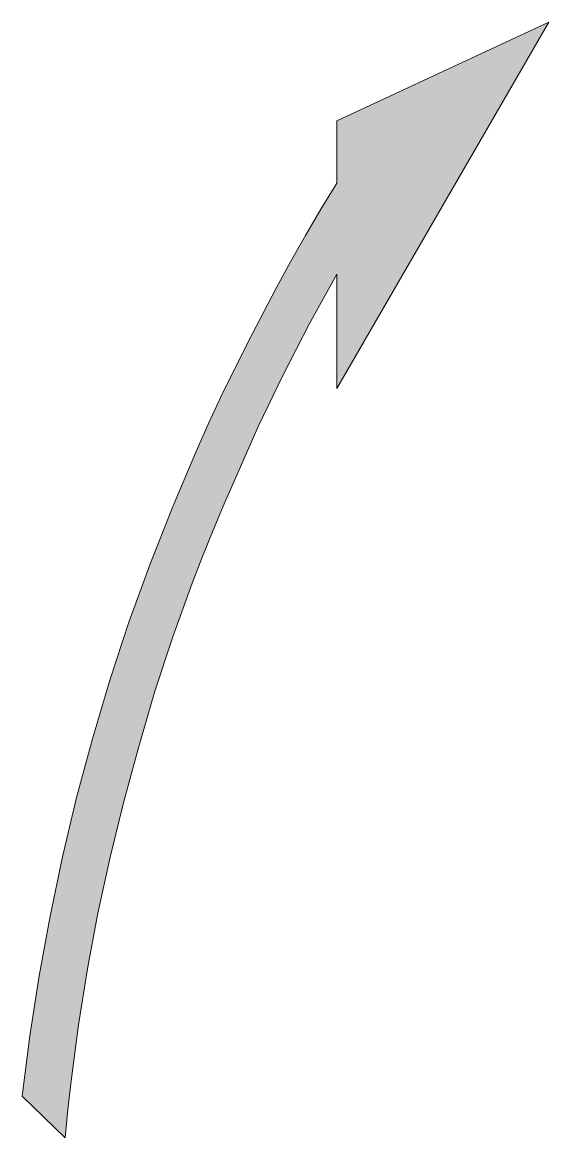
# Model space of a CAD drawing. Header units: metres. Extents: x 135 to 257, y 10 to 268.
import ezdxf

# ---------------------------------------------------------------- set-up
doc = ezdxf.new("R2010")
doc.units = ezdxf.units.M
doc.layers.add('FILL_WHITE_FFFFFF', color=7, linetype='Continuous', true_color=0xffffff)

msp = doc.modelspace()

# ---------------------------------------------------------------- hatches: boundary and pattern name
at = {"layer": 'FILL_WHITE_FFFFFF', "true_color": 0xffffff}
h = msp.add_hatch(color=7, dxfattribs=at)
h.dxf.hatch_style = 1
h.paths.add_polyline_path([(136.91, 33.57), (139.04, 47.43), (141.54, 61.23), (144.41, 74.96), (147.67, 88.62), (151.31, 102.21), (155.33, 115.72), (159.75, 129.15), (164.6, 142.37), (169.73, 155.47), (175.19, 168.47), (178.07, 174.92), (181.05, 181.35), (187.25, 193.89), (193.72, 206.29), (197.09, 212.43), (200.54, 218.52), (204.09, 224.56), (207.75, 230.55), (207.75, 244.95), (256.65, 267.75), (207.75, 183.15), (207.75, 209.55), (201.39, 198.01), (195.38, 186.34), (189.69, 174.49), (184.35, 162.45), (181.71, 156.46), (179.17, 150.42), (176.72, 144.33), (174.38, 138.19), (169.92, 125.79), (165.75, 113.25), (162.04, 100.47), (158.59, 87.71), (155.41, 74.9), (152.55, 61.95), (150.2, 49.07), (148.12, 36.11), (146.39, 23.1), (145.67, 16.57), (145.05, 10.05), (135.15, 19.65), (136.91, 33.57)])

# ---------------------------------------------------------------- linework, layer by layer
at = {"layer": 'FILL_WHITE_FFFFFF', "lineweight": 0, "true_color": 0xffffff}
msp.add_lwpolyline([(136.91, 33.57), (139.04, 47.43), (141.54, 61.23), (144.41, 74.96), (147.67, 88.62), (151.31, 102.21), (155.33, 115.72), (159.75, 129.15), (164.6, 142.37), (169.73, 155.47), (175.19, 168.47), (178.07, 174.92), (181.05, 181.35), (187.25, 193.89), (193.72, 206.29), (197.09, 212.43), (200.54, 218.52), (204.09, 224.56), (207.75, 230.55), (207.75, 244.95), (256.65, 267.75), (207.75, 183.15), (207.75, 209.55), (201.39, 198.01), (195.38, 186.34), (189.69, 174.49), (184.35, 162.45), (181.71, 156.46), (179.17, 150.42), (176.72, 144.33), (174.38, 138.19), (169.92, 125.79), (165.75, 113.25), (162.04, 100.47), (158.59, 87.71), (155.41, 74.9), (152.55, 61.95), (150.2, 49.07), (148.12, 36.11), (146.39, 23.1), (145.67, 16.57), (145.05, 10.05), (135.15, 19.65)], close=True, dxfattribs=at)

doc.saveas('drawing.dxf')
